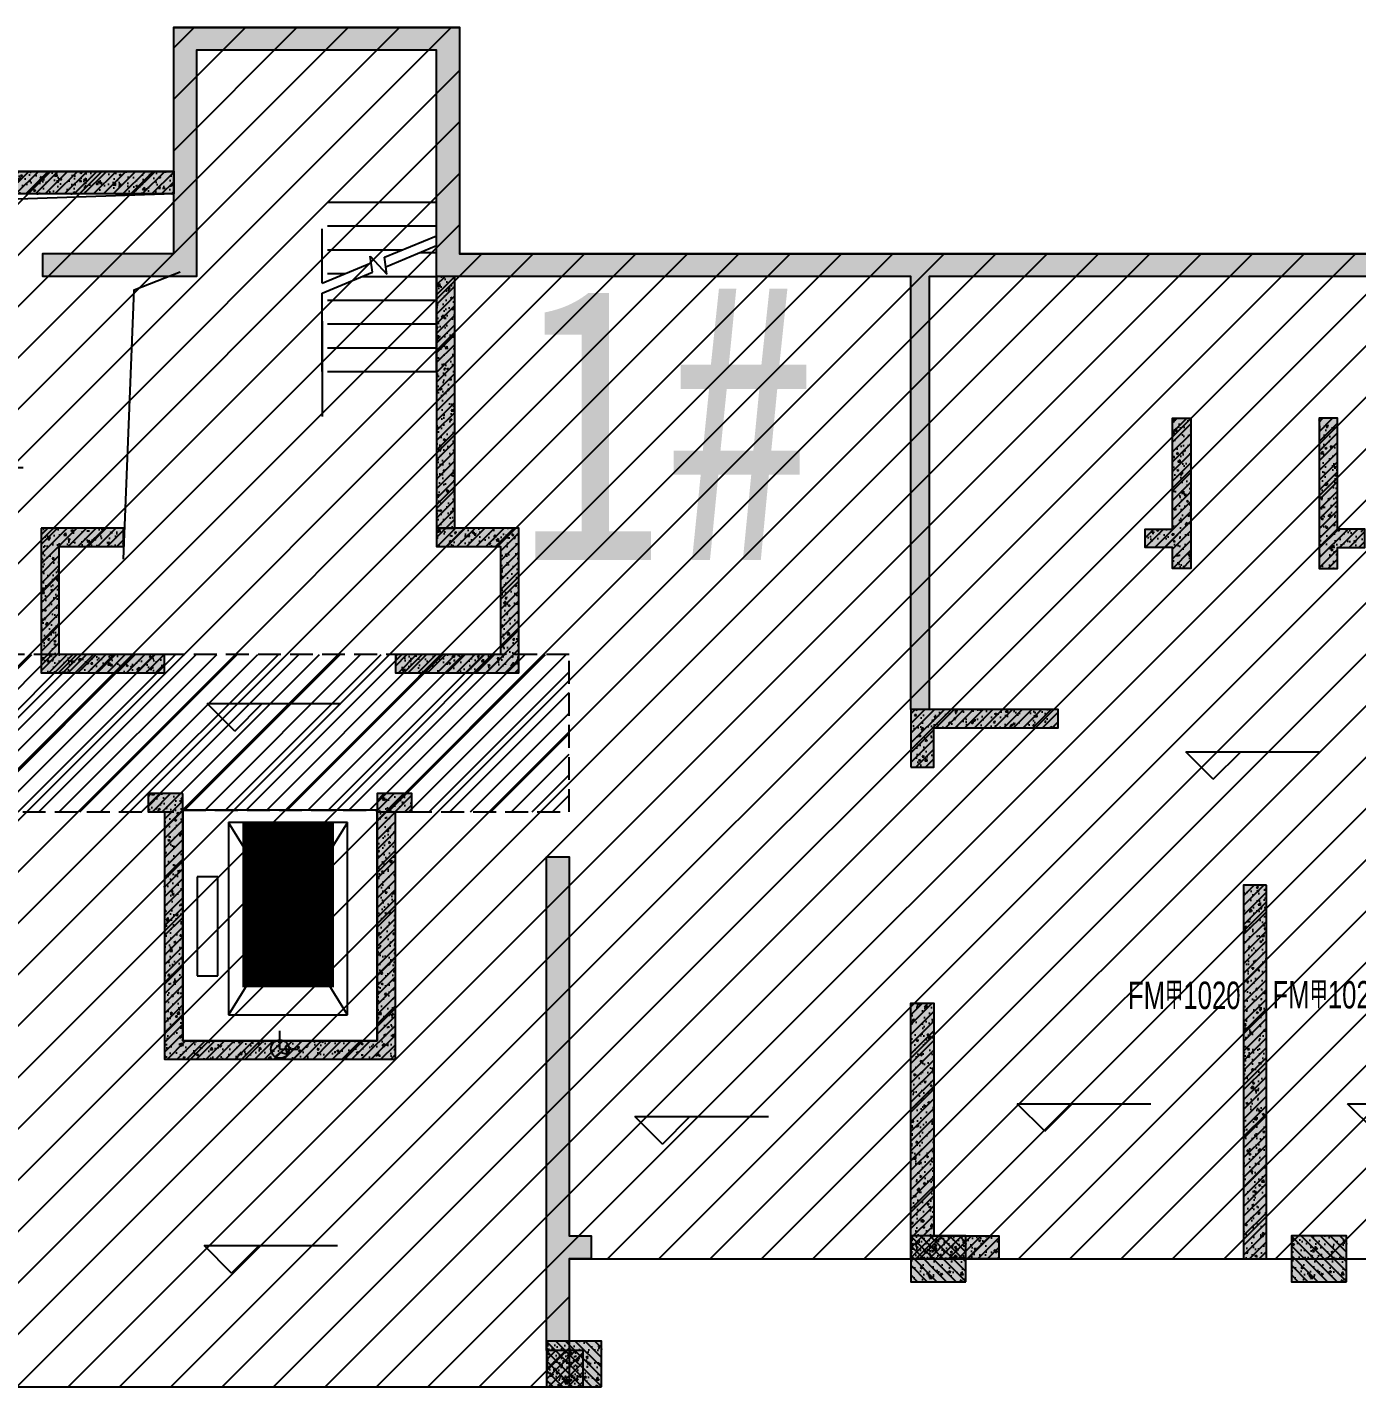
# Model space of a CAD drawing. Extents: x -1338203 to 1886333, y -783476 to 1038610.
# Drawn here: x 811747 to 826267, y 119897 to 134799 of the extents above; entities that cross this region are included whole.
import ezdxf
from ezdxf.enums import TextEntityAlignment as Align

# ---------------------------------------------------------------- set-up
doc = ezdxf.new("R2010")
doc.units = 0
doc.header["$LTSCALE"] = 1000
doc.header["$MEASUREMENT"] = 0
doc.linetypes.add('A-01-平面B1$0$DASH', pattern=[0.35, 0.25, -0.1])
for name, color, linetype, plot in [('A-001-主楼相对位置参照$0$AAD-A-MARK', 6, 'Continuous', False), ('A-01-平面B1$0$A01-125-交通核文字编号B2$0$AAD-A-MARK', 6, 'Continuous', False), ('A-01-平面B1$0$AAD-A-MARK', 6, 'Continuous', False), ('A-125-交通核B1(A01)$0$AAD-A-MARK', 6, 'Continuous', False), ('S-01-墙柱B1_1$0$AUDIT_D_210419165616-1', 6, 'Continuous', False)]:
    doc.layers.add(name, color=color, linetype=linetype, plot=plot)
for name, color, linetype in [('A-001-平面参照B1$0$0G-NOTE', 4, 'Continuous'), ('A-01-平面B1$0$0A-A-SYMB-DOOR', 135, 'Continuous'), ('A-01-平面B1$0$0A-A-SYMB-ELEV', 150, 'Continuous'), ('A-01-平面B1$0$0A-B-D&W', 135, 'Continuous'), ('A-01-平面B1$0$0A-ELEV-PATT', 8, 'Continuous'), ('A-01-平面B1$0$0A-O-HOLE', 52, 'Continuous'), ('A-01-平面B1$0$A01-125-交通核文字编号B2$0$0A-A-SYMB-ELEV', 150, 'Continuous'), ('A-125-交通核B1(A01)$0$0A-E-EVTR', 2, 'Continuous'), ('A-125-交通核B1(A01)$0$0A-E-STRS', 2, 'Continuous'), ('A-125-交通核B1(A01)$0$0A-O-HOLE', 52, 'Continuous'), ('p-a-core', 1, 'Continuous'), ('S-01-墙柱B1_1$0$0S-CC-LINE', 52, 'Continuous'), ('S-01-墙柱B1_1$0$0S-CW-HATCH', 251, 'Continuous'), ('S-01-墙柱B1_1$0$0S-CW-HATCH-UP', 251, 'Continuous'), ('S-01-墙柱B1_1$0$0S-CW-LINE', 72, 'Continuous'), ('S001地下一墙柱$0$S001地下一墙柱$0$0S-CC-LINE', 52, 'Continuous'), ('S001地下一墙柱$0$S001地下一墙柱$0$0S-CW-HATCH', 251, 'Continuous'), ('S001地下一墙柱$0$S001地下一墙柱$0$0S-CW-HATCH-UP', 251, 'Continuous')]:
    doc.layers.add(name, color=color, linetype=linetype)
doc.styles.add('A-001-平面参照B1$0$AAD-HT', font='simhei.ttf', dxfattribs={"width": 0.6})
doc.styles.add('A-01-平面B1$0$AAD-TXT', font='aad-txt.shx', dxfattribs={"width": 0.7, "bigfont": 'aad-hztxt.shx'})
pattern_1 = [(45, (0, 0), (-53.03300858899106, 53.03300858899107), []), (49.99999999999999, (0, 0), (215.178054780226, -18.82564049477853), [22.5, -247.5]), (355, (0, 0), (-41.6254000839, 225.6576401100035), [18, -198]), (100.4514, (17.9315039999783, -1.568802000023425), (173.5528145142065, 206.8318626182861), [19.122057, -210.3426336]), (46.18420000000002, (0, 60), (320.1723145876933, -49.65570429870542), [33.74999999999974, -371.2499999999979]), (96.6356, (26.68102349992841, 55.86200790002476), (280.398811664611, 292.2353612701325), [28.6830864, -315.5139]), (351.1842, (0, 60), (280.3985835400882, 292.2355802775974), [27, -297]), (21, (30, 45), (179.0721156355385, -120.7856671996016), [22.5, -247.5]), (326.0000000000001, (30, 45), (72.99459957647451, 217.5450135140559), [18, -198]), (71.4514, (44.92266990011558, 34.93451819999609), (252.066788574447, 96.75914901298572), [19.122057, -210.3426336]), (37.50000000000001, (0, 0), (3.647956595187201, 99.86815614939344), [0, -195.6, 0, -201, 0, -198.75]), (7.499999999999999, (0, 0), (78.92086123264458, 118.3235135647081), [0, -114.6, 0, -191.1, 0, -75.75]), (327.5, (-66.89999999990687, 0), (160.1467308517227, -6.766461520313927), [0, -75, 0, -234, 0, -310.5]), (317.5, (-96.89999999990687, 0), (174.9558508027159, 30.03149469969532), [0, -97.5, 0, -155.4, 0, -220.5])]
pattern_2 = [(45, (0, 0), (-53.03300858899106, 53.03300858899107), []), (49.99999999999999, (0, 0), (215.178054780226, -18.82564049477853), [22.5, -247.5]), (355, (0, 0), (-41.6254000839, 225.6576401100035), [18, -198]), (100.4514, (17.9315039999783, -1.568802000023425), (173.5528145142065, 206.8318626182861), [19.122057, -210.3426336]), (46.18420000000002, (0, 60), (320.1723145876933, -49.65570429870542), [33.74999999999981, -371.2499999999985]), (96.6356, (26.68102349992841, 55.86200790002476), (280.398811664611, 292.2353612701325), [28.6830864, -315.5139]), (351.1842, (0, 60), (280.3985835400882, 292.2355802775974), [27, -297]), (21, (30, 45), (179.0721156355385, -120.7856671996016), [22.5, -247.5]), (326.0000000000001, (30, 45), (72.99459957647451, 217.5450135140559), [18, -198]), (71.4514, (44.92266990011558, 34.93451819999609), (252.066788574447, 96.75914901298572), [19.122057, -210.3426336]), (37.50000000000001, (0, 0), (3.647956595187201, 99.86815614939344), [0, -195.6, 0, -201, 0, -198.75]), (7.499999999999999, (0, 0), (78.92086123264458, 118.3235135647081), [0, -114.6, 0, -191.1, 0, -75.75]), (327.5, (-66.89999999990687, 0), (160.1467308517227, -6.766461520313927), [0, -75, 0, -234, 0, -310.5]), (317.5, (-96.89999999990687, 0), (174.9558508027159, 30.03149469969532), [0, -97.5, 0, -155.4, 0, -220.5])]

# ---------------------------------------------------------------- blocks, each defined once
blk = doc.blocks.new('A-001-平面参照B1')
at = {"layer": 'A-001-平面参照B1$0$0G-NOTE', "style": 'A-001-平面参照B1$0$AAD-HT', "width": 0.8}
blk.add_text('1#', height=3000, rotation=3.335053305670289e-09, dxfattribs=at).set_placement((50718.7997856877, -176406.675615594), align=Align.MIDDLE_LEFT)
blk = doc.blocks.new('S-01-墙柱B1_1')
at = {"layer": 'S-01-墙柱B1_1$0$0S-CW-HATCH'}
h = blk.add_hatch(color=256, dxfattribs=at)
h.dxf.hatch_style = 1
h.paths.add_polyline_path([(-2589.999999961816, 8689.999999904074), (-1159.999999000225, 8690.000000568689), (-1160, 11160), (1960, 11160), (1960, 8690), (19339.99999900023, 8690), (19339.99999900023, 11160), (22460, 11160), (22460, 8690), (23890.00000045588, 8689.999989193631), (23889.9999995986, 8439.999989195727), (22209.99999900023, 8439.999989194795), (22209.99999900023, 10910), (19590, 10910), (19590, 8440), (14410, 8440.000001094886), (14410, 3710), (14210, 3710.000000042259), (14210.00000099977, 8440), (7090, 8440), (7090, 3710), (6890.000000999775, 3710), (6890.000000999775, 8440), (1710, 8440), (1709.999999000225, 10910), (-909.9999990002252, 10910), (-909.9999990002252, 8440), (-2589.999999961816, 8440.00000025821)])
h = blk.add_hatch(color=256, dxfattribs=at)
h.dxf.hatch_style = 1
h.paths.add_polyline_path([(-5289.937623421662, 8690.000000036554), (-5289.937623421662, 9590.000000036438), (-1160.000000000466, 9590.000000036438), (-1159.999999263324, 9340.000000061234), (-5039.937623421662, 9340.000000036554), (-5039.937623421662, 8690.000000036554)])
h = blk.add_hatch(color=256, dxfattribs=at)
h.dxf.hatch_style = 1
h.paths.add_polyline_path([(1910, 8440), (1710, 8440), (1710, 5690), (1910, 5690)])
h = blk.add_hatch(color=256, dxfattribs=at)
h.dxf.hatch_style = 1
h.paths.add_polyline_path([(9750, 5680), (9750, 6890), (9950, 6890), (9950, 5250), (9750, 5250), (9750, 5480), (9450, 5480), (9450, 5680)])
h = blk.add_hatch(color=256, dxfattribs=at)
h.dxf.hatch_style = 1
h.paths.add_polyline_path([(11550, 5680), (11550, 6890), (11350, 6890), (11350, 5250), (11550, 5250), (11550, 5480), (11850, 5480), (11850, 5680)])
h = blk.add_hatch(color=256, dxfattribs=at)
h.dxf.hatch_style = 1
h.paths.add_polyline_path([(-2610, 5690), (-2610, 4110), (-1450, 4110), (-1260, 4110), (-1260, 4310), (-2410, 4310), (-2410, 5490), (-1710, 5490), (-1710, 5690)])
h = blk.add_hatch(color=256, dxfattribs=at)
h.dxf.hatch_style = 1
h.paths.add_polyline_path([(2410, 4310), (1260, 4310), (1260, 4110), (1460, 4110), (2610, 4110), (2610, 5690), (1710, 5690), (1710, 5490), (2410, 5490)])
h = blk.add_hatch(color=256, dxfattribs=at)
h.dxf.hatch_style = 1
h.paths.add_polyline_path([(6890, 3080), (7140, 3080), (7140, 3510), (8500, 3510), (8500, 3710), (6890, 3710)])
h = blk.add_hatch(color=256, dxfattribs=at)
h.dxf.hatch_style = 1
h.paths.add_polyline_path([(-1060, 2790), (-1440, 2790), (-1440, 2590), (-1260, 2590), (-1260, -110), (1260, -110), (1260, 2590), (1440, 2590), (1440, 2790), (1060, 2790), (1060, 90), (-1060, 90)])
h = blk.add_hatch(color=256, dxfattribs=at)
h.dxf.hatch_style = 1
h.paths.add_polyline_path([(2910, 2100), (3160, 2100), (3160, -2040), (3400, -2039.999998999992), (3400, -2290), (3159.999999000225, -2290.000000239932), (3160, -3290), (2910, -3290)])
h = blk.add_hatch(color=256, dxfattribs=at)
h.dxf.hatch_style = 1
h.paths.add_polyline_path([(10775, 1789.999999999884), (10525, 1789.999999999884), (10525, -2290.000000000116), (10775, -2290.000000000116)])
h = blk.add_hatch(color=256, dxfattribs=at)
h.dxf.hatch_style = 1
h.paths.add_polyline_path([(7849.999999000225, -2290), (6890, -2290), (6890.000000999775, -2039.999998999992), (6890.000000999775, 500), (7140, 499.9999989999924), (7140, -2040), (7849.999999000225, -2039.999998999992)])
h = blk.add_hatch(color=256, dxfattribs=at)
h.dxf.hatch_style = 1
h.paths.add_polyline_path([(3310, -3290), (2910, -3290), (2910, -3690), (3310, -3690)])
at = {"layer": 'S-01-墙柱B1_1$0$0S-CW-HATCH-UP'}
h = blk.add_hatch(dxfattribs=at)
h.set_pattern_fill('钢筋混凝土', color=256, scale=30)
h.set_pattern_definition([(45, (0, 0), (-53.03300858899106, 53.03300858899107), []), (49.99999999999999, (0, 0), (215.178054780226, -18.82564049477853), [22.5, -247.5]), (355, (0, 0), (-41.6254000839, 225.6576401100035), [18, -198]), (100.4514, (17.9315039999783, -1.568802000023425), (173.5528145142065, 206.8318626182861), [19.122057, -210.3426336]), (46.18420000000002, (0, 60), (320.1723145876933, -49.65570429870542), [33.74999999999991, -371.2499999999993]), (96.6356, (26.68102349992841, 55.86200790002476), (280.398811664611, 292.2353612701325), [28.6830864, -315.5139]), (351.1842, (0, 60), (280.3985835400882, 292.2355802775974), [27, -297]), (21, (30, 45), (179.0721156355385, -120.7856671996016), [22.5, -247.5]), (326.0000000000001, (30, 45), (72.99459957647451, 217.5450135140559), [18, -198]), (71.4514, (44.92266990011558, 34.93451819999609), (252.066788574447, 96.75914901298572), [19.122057, -210.3426336]), (37.50000000000001, (0, 0), (3.647956595187201, 99.86815614939344), [0, -195.6, 0, -201, 0, -198.75]), (7.499999999999999, (0, 0), (78.92086123264458, 118.3235135647081), [0, -114.6, 0, -191.1, 0, -75.75]), (327.5, (-66.89999999990687, 0), (160.1467308517227, -6.766461520313927), [0, -75, 0, -234, 0, -310.5]), (317.5, (-96.89999999990687, 0), (174.9558508027159, 30.03149469969532), [0, -97.5, 0, -155.4, 0, -220.5])])
h.paths.add_polyline_path([(-2589.999999961816, 8689.999999904074), (-1159.999999000225, 8690.000000568689), (-1160, 11160), (1960, 11160), (1960, 8690), (19339.99999900023, 8690), (19339.99999900023, 11160), (22460, 11160), (22460, 8690), (23890.00000045588, 8689.999989193631), (23889.9999995986, 8439.999989195727), (22209.99999900023, 8439.999989194795), (22209.99999900023, 10910), (19590, 10910), (19590, 8440), (14410, 8440.000001094886), (14410, 3710), (14210, 3710.000000042259), (14210.00000099977, 8440), (7090, 8440), (7090, 3710), (6890.000000999775, 3710), (6890.000000999775, 8440), (1710, 8440), (1709.999999000225, 10910), (-909.9999990002252, 10910), (-909.9999990002252, 8440), (-2589.999999961816, 8440.00000025821)])
h = blk.add_hatch(dxfattribs=at)
h.set_pattern_fill('钢筋混凝土', color=256, scale=30)
h.set_pattern_definition([(45, (-2315945.200256535, 636368.8343499617), (-53.03300858899106, 53.03300858899107), []), (49.99999999999999, (-2315945.200256535, 636368.8343499617), (215.178054780226, -18.82564049477853), [22.5, -247.5]), (355, (-2315945.200256535, 636368.8343499617), (-41.6254000839, 225.6576401100035), [18, -198]), (100.4514, (-2315927.268752535, 636367.2655479617), (173.5528145142065, 206.8318626182861), [19.122057, -210.3426336]), (46.18420000000002, (-2315945.200256535, 636428.8343499617), (320.1723145876933, -49.65570429870542), [33.74999999999984, -371.2499999999987]), (96.6356, (-2315918.519233035, 636424.6963578619), (280.398811664611, 292.2353612701325), [28.6830864, -315.5139]), (351.1842, (-2315945.200256535, 636428.8343499617), (280.3985835400882, 292.2355802775974), [27, -297]), (21, (-2315915.200256535, 636413.8343499617), (179.0721156355385, -120.7856671996016), [22.5, -247.5]), (326.0000000000001, (-2315915.200256535, 636413.8343499617), (72.99459957647451, 217.5450135140559), [18, -198]), (71.4514, (-2315900.277586635, 636403.7688681618), (252.066788574447, 96.75914901298572), [19.122057, -210.3426336]), (37.50000000000001, (-2315945.200256535, 636368.8343499617), (3.647956595187201, 99.86815614939344), [0, -195.6, 0, -201, 0, -198.75]), (7.499999999999999, (-2315945.200256535, 636368.8343499617), (78.92086123264458, 118.3235135647081), [0, -114.6, 0, -191.1, 0, -75.75]), (327.5, (-2316012.100256535, 636368.8343499617), (160.1467308517227, -6.766461520313927), [0, -75, 0, -234, 0, -310.5]), (317.5, (-2316042.100256535, 636368.8343499617), (174.9558508027159, 30.03149469969532), [0, -97.5, 0, -155.4, 0, -220.5])])
h.paths.add_polyline_path([(-5289.937623421662, 8690.000000036554), (-5289.937623421662, 9590.000000036438), (-1160.000000000466, 9590.000000036438), (-1159.999999263324, 9340.000000061234), (-5039.937623421662, 9340.000000036554), (-5039.937623421662, 8690.000000036554)])
h = blk.add_hatch(dxfattribs=at)
h.set_pattern_fill('钢筋混凝土', color=256, scale=30)
h.set_pattern_definition(pattern_1)
h.paths.add_polyline_path([(1910, 8440), (1710, 8440), (1710, 5690), (1910, 5690)])
h = blk.add_hatch(dxfattribs=at)
h.set_pattern_fill('钢筋混凝土', color=256, scale=30)
h.set_pattern_definition(pattern_1)
h.paths.add_polyline_path([(9750, 5680), (9750, 6890), (9950, 6890), (9950, 5250), (9750, 5250), (9750, 5480), (9450, 5480), (9450, 5680)])
h = blk.add_hatch(dxfattribs=at)
h.set_pattern_fill('钢筋混凝土', color=256, scale=30)
h.set_pattern_definition(pattern_1)
h.paths.add_polyline_path([(11550, 5680), (11550, 6890), (11350, 6890), (11350, 5250), (11550, 5250), (11550, 5480), (11850, 5480), (11850, 5680)])
h = blk.add_hatch(dxfattribs=at)
h.set_pattern_fill('钢筋混凝土', color=256, scale=30)
h.set_pattern_definition(pattern_1)
h.paths.add_polyline_path([(-2610, 5690), (-2610, 4110), (-1450, 4110), (-1260, 4110), (-1260, 4310), (-2410, 4310), (-2410, 5490), (-1710, 5490), (-1710, 5690)])
h = blk.add_hatch(dxfattribs=at)
h.set_pattern_fill('钢筋混凝土', color=256, scale=30)
h.set_pattern_definition(pattern_1)
h.paths.add_polyline_path([(2410, 4310), (1260, 4310), (1260, 4110), (1460, 4110), (2610, 4110), (2610, 5690), (1710, 5690), (1710, 5490), (2410, 5490)])
h = blk.add_hatch(dxfattribs=at)
h.set_pattern_fill('钢筋混凝土', color=256, scale=30)
h.set_pattern_definition(pattern_1)
h.paths.add_polyline_path([(6890, 3080), (7140, 3080), (7140, 3510), (8500, 3510), (8500, 3710), (6890, 3710)])
h = blk.add_hatch(dxfattribs=at)
h.set_pattern_fill('钢筋混凝土', color=256, scale=30)
h.set_pattern_definition(pattern_1)
h.paths.add_polyline_path([(-1060, 2790), (-1440, 2790), (-1440, 2590), (-1260, 2590), (-1260, -110), (1260, -110), (1260, 2590), (1440, 2590), (1440, 2790), (1060, 2790), (1060, 90), (-1060, 90)])
h = blk.add_hatch(dxfattribs=at)
h.set_pattern_fill('钢筋混凝土', color=256, scale=30)
h.set_pattern_definition(pattern_2)
h.paths.add_polyline_path([(2910, 2100), (3160, 2100), (3160, -2040), (3400, -2039.999998999992), (3400, -2290), (3159.999999000225, -2290.000000239932), (3160, -3290), (2910, -3290)])
h = blk.add_hatch(dxfattribs=at)
h.set_pattern_fill('钢筋混凝土', color=256, scale=30)
h.set_pattern_definition(pattern_1)
h.paths.add_polyline_path([(10775, 1789.999999999884), (10525, 1789.999999999884), (10525, -2290.000000000116), (10775, -2290.000000000116)])
h = blk.add_hatch(dxfattribs=at)
h.set_pattern_fill('钢筋混凝土', color=256, scale=30)
h.set_pattern_definition(pattern_2)
h.paths.add_polyline_path([(7849.999999000225, -2290), (6890, -2290), (6890.000000999775, -2039.999998999992), (6890.000000999775, 500), (7140, 499.9999989999924), (7140, -2040), (7849.999999000225, -2039.999998999992)])
h = blk.add_hatch(dxfattribs=at)
h.set_pattern_fill('STARS', color=256, scale=115, angle=45)
h.set_pattern_definition([(45, (0, 0), (-111.7962160783531, 111.7962160783531), [91.28125, -91.28125]), (105, (0, 0), (-152.7164712100046, -40.92025513165151), [91.28125, -91.28125]), (165, (-23.62531260401011, 88.1709034742089), (-40.92025513165157, -152.7164712100046), [91.28125, -91.28125])])
edge = h.paths.add_edge_path()
edge.add_arc((0, 0), 100, 0, 360)
h = blk.add_hatch(dxfattribs=at)
h.set_pattern_fill('钢筋混凝土', color=256, scale=30)
h.set_pattern_definition(pattern_1)
h.paths.add_polyline_path([(3310, -3290), (2910, -3290), (2910, -3690), (3310, -3690)])
at = {"layer": 'S-01-墙柱B1_1$0$0S-CC-LINE'}
blk.add_lwpolyline([(3310, -3290), (2910, -3290), (2910, -3690), (3310, -3690)], close=True, dxfattribs=at)
at = {"layer": 'S-01-墙柱B1_1$0$0S-CW-LINE'}
blk.add_line((-1160, 8440), (-1160, 8439.999999999884), dxfattribs=at)
blk.add_lwpolyline([(14210.00000099977, 8440), (7090, 8440), (7090, 3710), (6890.000000999775, 3710), (6890.000000999775, 8440), (1710, 8440), (1709.999999000225, 10910), (-909.9999990002252, 10910), (-909.9999990002252, 8440), (-2589.999999961816, 8440.00000025821), (-2589.999999961816, 8689.999999904074), (-1159.999999000225, 8690.000000568689), (-1160, 11160), (1960, 11160), (1960, 8690), (19339.99999900023, 8690)], dxfattribs=at)
for points in [[(-5289.937623421662, 8690.000000036554), (-5289.937623421662, 9590.000000036438), (-1160.000000000466, 9590.000000036438), (-1159.999999263324, 9340.000000061234), (-5039.937623421662, 9340.000000036554), (-5039.937623421662, 8690.000000036554)], [(1910, 8440), (1710, 8440), (1710, 5690), (1910, 5690)], [(9750, 5680), (9750, 6890), (9950, 6890), (9950, 5250), (9750, 5250), (9750, 5480), (9450, 5480), (9450, 5680)], [(11550, 5680), (11550, 6890), (11350, 6890), (11350, 5250), (11550, 5250), (11550, 5480), (11850, 5480), (11850, 5680)], [(-2610, 5690), (-2610, 4110), (-1450, 4110), (-1450, 4110), (-1260, 4110), (-1260, 4310), (-2410, 4310), (-2410, 5490), (-1710, 5490), (-1710, 5690)], [(2410, 4310), (1260, 4310), (1260, 4110), (1460, 4110), (1460, 4110), (2610, 4110), (2610, 5690), (1710, 5690), (1710, 5490), (2410, 5490)], [(6890, 3080), (7140, 3080), (7140, 3510), (8500, 3510), (8500, 3710), (6890, 3710)], [(-1060, 2790), (-1440, 2790), (-1440, 2590), (-1260, 2590), (-1260, -110), (1260, -110), (1260, 2590), (1440, 2590), (1440, 2790), (1060, 2790), (1060, 90), (-1060, 90)], [(10775, 1789.999999999884), (10525, 1789.999999999884), (10525, -2290.000000000116), (10775, -2290.000000000116)]]:
    blk.add_lwpolyline(points, close=True, dxfattribs=at)
at = {"layer": 'S-01-墙柱B1_1$0$0S-CW-LINE', "flags": 128}
for points in [[(2910, 2100), (3160, 2100), (3160, -2040), (3400, -2039.999998999992), (3400, -2290), (3159.999999000225, -2290.000000239932), (3160, -3290), (2910, -3290)], [(7849.999999000225, -2290), (6890, -2290), (6890.000000999775, -2039.999998999992), (6890.000000999775, 500), (7140, 499.9999989999924), (7140, -2040), (7849.999999000225, -2039.999998999992)]]:
    blk.add_lwpolyline(points, close=True, dxfattribs=at)
at = {"layer": 'S-01-墙柱B1_1$0$AUDIT_D_210419165616-1'}
for q in [(0, 200), (200, 0)]:
    blk.add_line((0, 0), q, dxfattribs=at)
blk.add_circle((0, 0), 100, dxfattribs=at)
blk = doc.blocks.new('S001地下一墙柱')
at = {"layer": 'S001地下一墙柱$0$S001地下一墙柱$0$0S-CW-HATCH'}
h = blk.add_hatch(color=256, dxfattribs=at)
h.dxf.hatch_style = 1
h.paths.add_polyline_path([(55631.23304742202, -185789.9999644376), (55631.23304742202, -185289.9999644376), (55031.23304742202, -185289.9999644376), (55031.23304742202, -185789.9999644376)])
h = blk.add_hatch(color=256, dxfattribs=at)
h.dxf.hatch_style = 1
h.paths.add_polyline_path([(59790.08350445144, -185789.9332676543), (59790.08350445144, -185289.9332676543), (59190.08350445144, -185289.9332676543), (59190.08350445144, -185789.9332676543)])
h = blk.add_hatch(color=256, dxfattribs=at)
h.dxf.hatch_style = 1
h.paths.add_polyline_path([(51651.23304742202, -186939.9999644376), (51651.23304742202, -186439.9999644376), (51051.23304742202, -186439.9999644376), (51051.23304742202, -186939.9999644376)])
at = {"layer": 'S001地下一墙柱$0$S001地下一墙柱$0$0S-CW-HATCH-UP'}
h = blk.add_hatch(dxfattribs=at)
h.set_pattern_fill('钢筋混凝土', color=256, scale=30, angle=-90.00000000000001)
h.set_pattern_definition([(315, (64582.96000809595, -218100.73256695), (53.03300858899107, 53.03300858899105), []), (320, (64582.96000809595, -218100.73256695), (-18.82564049477857, -215.178054780226), [22.5, -247.5]), (265, (64582.96000809595, -218100.73256695), (225.6576401100035, 41.62540008389996), [18, -198]), (10.45139999999999, (64581.39120609686, -218118.66407095), (206.831862618286, -173.5528145142065), [19.122057, -210.3426336]), (316.1842, (64642.96000809595, -218100.73256695), (-49.65570429870548, -320.1723145876933), [33.74999999999982, -371.2499999999986]), (6.635599999999986, (64638.82201599702, -218127.41359045), (292.2353612701324, -280.3988116646111), [28.68308639999811, -315.5138999999697]), (261.1841999999999, (64642.96000809595, -218100.73256695), (292.2355802775973, -280.3985835400882), [26.99999999999811, -296.9999999999698]), (291, (64627.96000809595, -218130.73256695), (-120.7856671996017, -179.0721156355385), [22.5, -247.5]), (236, (64627.96000809595, -218130.73256695), (217.5450135140559, -72.99459957647456), [18, -198]), (341.4514, (64617.89452629723, -218145.6552368497), (96.75914901298567, -252.066788574447), [19.122057, -210.3426336]), (307.5, (64582.96000809595, -218100.73256695), (99.86815614939344, -3.647956595187219), [0, -195.5999999999953, 0, -200.9999999999953, 0, -198.7499999999953]), (277.5, (64582.96000809595, -218100.73256695), (118.3235135647081, -78.92086123264461), [0, -114.6, 0, -191.1, 0, -75.74999999999999]), (237.5, (64582.96000809595, -218033.8325669497), (-6.766461520313956, -160.1467308517227), [0, -75, 0, -234, 0, -310.5]), (227.5, (64582.96000809595, -218003.8325669497), (30.03149469969529, -174.9558508027159), [0, -97.5, 0, -155.4, 0, -220.5])])
h.paths.add_polyline_path([(55631.23304742202, -185789.9999644376), (55631.23304742202, -185289.9999644376), (55031.23304742202, -185289.9999644376), (55031.23304742202, -185789.9999644376)])
h = blk.add_hatch(dxfattribs=at)
h.set_pattern_fill('钢筋混凝土', color=256, scale=30, angle=-90.00000000000001)
h.set_pattern_definition([(315, (68741.81046512537, -218100.6658701668), (53.03300858899107, 53.03300858899105), []), (320, (68741.81046512537, -218100.6658701668), (-18.82564049477857, -215.178054780226), [22.5, -247.5]), (265, (68741.81046512537, -218100.6658701668), (225.6576401100035, 41.62540008389996), [18, -198]), (10.45139999999999, (68740.24166312627, -218118.5973741668), (206.831862618286, -173.5528145142065), [19.122057, -210.3426336]), (316.1842, (68801.81046512537, -218100.6658701668), (-49.65570429870548, -320.1723145876933), [33.74999999999982, -371.2499999999986]), (6.635599999999986, (68797.67247302644, -218127.346893667), (292.2353612701324, -280.3988116646111), [28.6830863999981, -315.5138999999696]), (261.1841999999999, (68801.81046512537, -218100.6658701668), (292.2355802775973, -280.3985835400882), [26.99999999999811, -296.9999999999697]), (291, (68786.81046512537, -218130.6658701668), (-120.7856671996017, -179.0721156355385), [22.5, -247.5]), (236, (68786.81046512537, -218130.6658701668), (217.5450135140559, -72.99459957647456), [18, -198]), (341.4514, (68776.74498332478, -218145.5885400667), (96.75914901298567, -252.066788574447), [19.122057, -210.3426336]), (307.5, (68741.81046512537, -218100.6658701668), (99.86815614939344, -3.647956595187219), [0, -195.5999999999953, 0, -200.9999999999953, 0, -198.7499999999953]), (277.5, (68741.81046512537, -218100.6658701668), (118.3235135647081, -78.92086123264461), [0, -114.6, 0, -191.1, 0, -75.74999999999999]), (237.5, (68741.81046512537, -218033.7658701667), (-6.766461520313956, -160.1467308517227), [0, -75, 0, -234, 0, -310.5]), (227.5, (68741.81046512537, -218003.7658701667), (30.03149469969529, -174.9558508027159), [0, -97.5, 0, -155.4, 0, -220.5])])
h.paths.add_polyline_path([(59790.08350445144, -185789.9332676543), (59790.08350445144, -185289.9332676543), (59190.08350445144, -185289.9332676543), (59190.08350445144, -185789.9332676543)])
h = blk.add_hatch(dxfattribs=at)
h.set_pattern_fill('钢筋混凝土', color=256, scale=30, angle=-90.00000000000001)
h.set_pattern_definition([(315, (60602.96000809595, -219250.73256695), (53.03300858899107, 53.03300858899105), []), (320, (60602.96000809595, -219250.73256695), (-18.82564049477857, -215.178054780226), [22.5, -247.5]), (265, (60602.96000809595, -219250.73256695), (225.6576401100035, 41.62540008389996), [18, -198]), (10.45139999999999, (60601.39120609686, -219268.66407095), (206.831862618286, -173.5528145142065), [19.122057, -210.3426336]), (316.1842, (60662.96000809595, -219250.73256695), (-49.65570429870548, -320.1723145876933), [33.74999999999982, -371.2499999999986]), (6.635599999999986, (60658.82201599702, -219277.41359045), (292.2353612701324, -280.3988116646111), [28.68308639999811, -315.5138999999698]), (261.1841999999999, (60662.96000809595, -219250.73256695), (292.2355802775973, -280.3985835400882), [26.99999999999812, -296.9999999999699]), (291, (60647.96000809595, -219280.73256695), (-120.7856671996017, -179.0721156355385), [22.5, -247.5]), (236, (60647.96000809595, -219280.73256695), (217.5450135140559, -72.99459957647456), [18, -198]), (341.4514, (60637.89452629723, -219295.6552368497), (96.75914901298567, -252.066788574447), [19.122057, -210.3426336]), (307.5, (60602.96000809595, -219250.73256695), (99.86815614939344, -3.647956595187219), [0, -195.5999999999953, 0, -200.9999999999953, 0, -198.7499999999953]), (277.5, (60602.96000809595, -219250.73256695), (118.3235135647081, -78.92086123264461), [0, -114.6, 0, -191.1, 0, -75.74999999999999]), (237.5, (60602.96000809595, -219183.8325669497), (-6.766461520313956, -160.1467308517227), [0, -75, 0, -234, 0, -310.5]), (227.5, (60602.96000809595, -219153.8325669497), (30.03149469969529, -174.9558508027159), [0, -97.5, 0, -155.4, 0, -220.5])])
h.paths.add_polyline_path([(51651.23304742202, -186939.9999644376), (51651.23304742202, -186439.9999644376), (51051.23304742202, -186439.9999644376), (51051.23304742202, -186939.9999644376)])
at = {"layer": 'S001地下一墙柱$0$S001地下一墙柱$0$0S-CC-LINE'}
for points in [[(55631.23304742202, -185789.9999644376), (55631.23304742202, -185289.9999644376), (55031.23304742202, -185289.9999644376), (55031.23304742202, -185789.9999644376)], [(59790.08350445144, -185789.9332676543), (59790.08350445144, -185289.9332676543), (59190.08350445144, -185289.9332676543), (59190.08350445144, -185789.9332676543)], [(51651.23304742202, -186939.9999644376), (51651.23304742202, -186439.9999644376), (51051.23304742202, -186439.9999644376), (51051.23304742202, -186939.9999644376)]]:
    blk.add_lwpolyline(points, close=True, dxfattribs=at)
at = {"ltscale": 0.002}
blk.add_blockref('S-01-墙柱B1_1', (48141.23304742202, -183249.9999644376), dxfattribs=at)
blk = doc.blocks.new('A-125-交通核B1(A01)$0$xx')
at = {"layer": 'A-125-交通核B1(A01)$0$0A-E-EVTR'}
for p, q in [((1798.285380422996, 2384.999999999971), (498.2853804229962, 2384.999999999971)), ((498.2853804229962, 2384.999999999971), (498.2853804229962, 285.0000000000146)), ((1798.285380422996, 285.0000000000146), (498.2853804229962, 2384.999999999971)), ((1798.285380422996, 2384.999999999971), (498.2853804229962, 285.0000000000146)), ((1798.285380422996, 285.0000000000146), (1798.285380422996, 2384.999999999971)), ((380.830784950449, 1791.391621498824), (155.8307849504491, 1791.391621498824)), ((155.8307849504491, 1791.391621498824), (155.8307849504489, 711.3916214987657)), ((380.830784950449, 711.3916214987657), (380.830784950449, 1791.391621498824)), ((155.8307849504489, 711.3916214987657), (380.830784950449, 711.3916214987657)), ((498.2853804229962, 285.0000000000146), (1798.285380422996, 285.0000000000146))]:
    blk.add_line(p, q, dxfattribs=at)
blk = doc.blocks.new('A-125-交通核B1(A01)$0$zsdg')
at = {"layer": 'A-125-交通核B1(A01)$0$0A-E-STRS'}
for p, q in [((460.0000000000003, 8364.153854895103), (460.0000000000003, 8960)), ((1710, 8884.153854895101), (1710, 8960)), ((1142.686199736155, 8648.151313985343), (1710, 8884.153854895105)), ((1008.888221377457, 8484.183645197916), (985.3286923303295, 8661.05289906103)), ((985.3286923303295, 8661.05289906103), (1167.345906552719, 8463.022658127942)), ((1167.345906552719, 8463.022658127942), (1142.686199736155, 8648.151313985343)), ((1156.355661296708, 8545.530100204325), (1710, 8775.846145104895)), ((1527.677535805541, 8700), (1710, 8700)), ((1710, 7400), (1710, 8775.846145104893)), ((460.0000000000003, 8364.153854895103), (995.2187598169041, 8586.804858978936)), ((460.0000000000003, 8255.846145104895), (1008.888221377457, 8484.183645197916)), ((902.6775358055424, 8439.999999999998), (1710, 8440)), ((460.0000000000002, 7400), (460.0000000000002, 8255.846145104893)), ((520.0000000000001, 8180), (1710, 8180)), ((460.0000000000002, 7949.999999999883), (460.0000000000003, 6909.999999999883)), ((520.0000000000001, 7920), (1710, 7920)), ((520.0000000000001, 7660), (1710, 7660)), ((520.0000000000001, 7400), (1710, 7400))]:
    blk.add_line(p, q, dxfattribs=at)
at = {"layer": 'A-125-交通核B1(A01)$0$0A-E-STRS', "flags": 128}
for points in [[(520.0000000000002, 9249.999999999884), (1710, 9249.999999999884)], [(520.0000000000002, 8989.999999999885), (1710, 8989.999999999885)], [(520.0000000000002, 8729.999999999887), (1339.437848809577, 8729.999999999887)], [(520.0000000000002, 8469.999999999889), (714.437848809581, 8469.999999999889)]]:
    blk.add_lwpolyline(points, dxfattribs=at)
blk = doc.blocks.new('A-125-交通核B1(A01)')
at = {"layer": 'A-125-交通核B1(A01)$0$0A-O-HOLE', "flags": 128}
blk.add_lwpolyline([(-1710, 5350), (-1593.142190692946, 8294.126962363254), (-1090, 8489.999999949592)], dxfattribs=at)
at = {"layer": 'A-125-交通核B1(A01)$0$AAD-A-MARK'}
for q in [(0, 200), (200, 0)]:
    blk.add_line((0, 0), q, dxfattribs=at)
blk.add_circle((0, 0), 100, dxfattribs=at)
for name, p in [('A-125-交通核B1(A01)$0$zsdg', (0, 0)), ('A-125-交通核B1(A01)$0$xx', (-1060, 90))]:
    blk.add_blockref(name, p)
blk = doc.blocks.new('A-01-平面B1$0$A$C922985e2')
at = {"layer": 'A-01-平面B1$0$A01-125-交通核文字编号B2$0$0A-A-SYMB-ELEV'}
for p, q in [((-494.5125119400909, 3473.730001667514), (-794.5125119400909, 3773.730001667514)), ((-794.5125119400909, 3773.730001667514), (664.0464705591439, 3773.730001667514)), ((-494.5125119400909, 3473.730001667514), (-194.5125119400909, 3773.730001667514)), ((22094.51251194009, 3773.730001667514), (20635.95352944086, 3773.730001667514)), ((21794.51251194009, 3473.730001667514), (21494.51251194009, 3773.730001667514)), ((21794.51251194009, 3473.730001667514), (22094.51251194009, 3773.730001667514))]:
    blk.add_line(p, q, dxfattribs=at)
at = {"layer": 'A-01-平面B1$0$A01-125-交通核文字编号B2$0$AAD-A-MARK'}
for p, q in [((0, 0), (0, 200)), ((21300, 0), (21300, 200)), ((0, 0), (200, 0)), ((21300, 0), (21100, 0))]:
    blk.add_line(p, q, dxfattribs=at)
for centre in [(0, 0), (21300, 0)]:
    blk.add_circle(centre, 100, dxfattribs=at)
blk = doc.blocks.new('A-01-平面B1')
at = {"layer": 'A-01-平面B1$0$0A-ELEV-PATT', "linetype": 'A-01-平面B1$0$DASH'}
h = blk.add_hatch(dxfattribs=at)
h.set_pattern_fill('ANSI31', color=256, scale=100)
h.set_pattern_definition([(45, (0, 0), (-112.2532015133644, 112.2532015133644), [])])
h.paths.add_polyline_path([(-3160, 2590.000000000004), (-1060, 2590.000000000004), (-1060, 2610), (1060, 2610), (1060, 2590.250561899215), (3160, 2590.000000000004), (3160, 4310), (-3160, 4310)])
at = {"layer": 'A-01-平面B1$0$0A-A-SYMB-ELEV'}
for p, q in [((-9099.094502449967, 9424.26179282798), (-9399.094502449967, 9724.26179282798)), ((-9399.094502449967, 9724.26179282798), (-7940.535519950732, 9724.26179282798)), ((-9099.094502449967, 9424.26179282798), (-8799.094502449967, 9724.26179282798)), ((-3962.2152687544, 6053.506057924475), (-4262.2152687544, 6353.506057924475)), ((-4262.2152687544, 6353.506057924475), (-2803.656286255165, 6353.506057924475)), ((-3962.2152687544, 6053.506057924475), (-3662.2152687544, 6353.506057924475)), ((25372.06780049647, 6051.77982738876), (23913.50881799724, 6051.77982738876)), ((25072.06780049647, 5751.77982738876), (24772.06780049647, 6051.77982738876)), ((25072.06780049647, 5751.77982738876), (25372.06780049647, 6051.77982738876)), ((10193.09751918633, 2947.543995095533), (9893.097519186325, 3247.543995095533)), ((9893.097519186325, 3247.543995095533), (11351.65650168556, 3247.543995095533)), ((10193.09751918633, 2947.543995095533), (10493.09751918633, 3247.543995095533)), ((-6488.655186143704, 1662.659034593496), (-6788.655186143704, 1962.659034593496)), ((-6788.655186143704, 1962.659034593496), (-5330.096203644469, 1962.659034593496)), ((-6488.655186143704, 1662.659034593496), (-6188.655186143704, 1962.659034593496)), ((29001.6294628093, 1962.659034593496), (27543.07048031007, 1962.659034593496)), ((28701.6294628093, 1662.659034593496), (28401.6294628093, 1962.659034593496)), ((28701.6294628093, 1662.659034593496), (29001.6294628093, 1962.659034593496)), ((-4540.068830957171, -1019.007103896118), (-4840.068830957171, -719.0071038961178)), ((-4840.068830957171, -719.0071038961178), (-3381.509848457936, -719.0071038961178)), ((-4540.068830957171, -1019.007103896118), (-4240.068830957171, -719.0071038961178)), ((4176.621492884587, -1036.770475975471), (3876.621492884587, -736.7704759754706)), ((3876.621492884587, -736.7704759754706), (5335.180475383822, -736.7704759754706)), ((4176.621492884587, -1036.770475975471), (4476.621492884587, -736.7704759754706)), ((8353.501098627225, -897.9374980950961), (8053.501098627225, -597.9374980950961)), ((8053.501098627225, -597.9374980950961), (9512.06008112646, -597.9374980950961)), ((8353.501098627225, -897.9374980950961), (8653.501098627225, -597.9374980950961)), ((11961.53847099561, -897.9374980950961), (11661.53847099561, -597.9374980950961)), ((11661.53847099561, -597.9374980950961), (13120.09745349485, -597.9374980950961)), ((11961.53847099561, -897.9374980950961), (12261.53847099561, -597.9374980950961)), ((17309.0006225449, -736.7704759754706), (15850.44164004567, -736.7704759754706)), ((17009.0006225449, -1036.770475975471), (16709.0006225449, -736.7704759754706)), ((17009.0006225449, -1036.770475975471), (17309.0006225449, -736.7704759754706)), ((29709.54803916765, -1036.770475975471), (29409.54803916765, -736.7704759754706)), ((29409.54803916765, -736.7704759754706), (30868.10702166689, -736.7704759754706)), ((29709.54803916765, -1036.770475975471), (30009.54803916765, -736.7704759754706)), ((-529.011372496374, -2446.017798259389), (-829.011372496374, -2146.017798259389)), ((-829.011372496374, -2146.017798259389), (629.5476100028609, -2146.017798259389)), ((-529.011372496374, -2446.017798259389), (-229.011372496374, -2146.017798259389)), ((22129.01137249637, -2146.017798259389), (20670.45238999714, -2146.017798259389)), ((21829.01137249637, -2446.017798259389), (21529.01137249637, -2146.017798259389)), ((21829.01137249637, -2446.017798259389), (22129.01137249637, -2146.017798259389)), ((-529.0113724961411, -4603.557005337554), (-829.0113724961411, -4303.557005337554)), ((-829.0113724961411, -4303.557005337554), (629.5476100030937, -4303.557005337554)), ((-529.0113724961411, -4603.557005337554), (-229.0113724961411, -4303.557005337554)), ((22129.01137249637, -4381.500612759381), (20670.45238999714, -4381.500612759381)), ((21829.01137249637, -4681.500612759381), (21529.01137249637, -4381.500612759381)), ((21829.01137249637, -4681.500612759381), (22129.01137249637, -4381.500612759381))]:
    blk.add_line(p, q, dxfattribs=at)
at = {"layer": 'A-01-平面B1$0$0A-B-D&W', "linetype": 'A-01-平面B1$0$DASH'}
for points in [[(18390, 2100), (18140, 2100), (18140, 4110), (18390, 4110)], [(24460, 2100), (24210, 2100), (24210, 4110), (24460, 4110)]]:
    blk.add_lwpolyline(points, close=True, dxfattribs=at)
at = {"layer": 'A-01-平面B1$0$0A-ELEV-PATT', "linetype": 'A-01-平面B1$0$DASH'}
blk.add_lwpolyline([(-3160, 2590.000000000004), (-1060, 2590.000000000004), (-1060, 2610), (1060, 2610), (1060, 2590.250561899215), (3160, 2590.000000000004), (3160, 4310), (-3160, 4310)], close=True, dxfattribs=at)
at = {"layer": 'A-01-平面B1$0$0A-O-HOLE', "flags": 128}
blk.add_lwpolyline([(-1160, 9340), (-4778.34316455666, 9219.03935990471), (-5039.937623421196, 8690)], dxfattribs=at)
at = {"layer": 'A-01-平面B1$0$AAD-A-MARK'}
for p, q in [((0, 0), (0, 200)), ((21300, 0), (21300, 200)), ((0, 0), (200, 0)), ((21300, 0), (21100, 0))]:
    blk.add_line(p, q, dxfattribs=at)
for centre in [(0, 0), (21300, 0)]:
    blk.add_circle(centre, 100, dxfattribs=at)
for name in ['A-125-交通核B1(A01)', 'A-01-平面B1$0$A$C922985e2']:
    blk.add_blockref(name, (0, 0))
at = {"xscale": -1}
blk.add_blockref('A-125-交通核B1(A01)', (21299.99999999738, 0), dxfattribs=at)
at = {"layer": 'A-01-平面B1$0$0A-A-SYMB-DOOR', "style": 'A-01-平面B1$0$AAD-TXT', "width": 0.7}
for p in [(9261.940191153437, 587.2110706093954), (10839.80922737299, 593.8352407275233)]:
    blk.add_text('FM甲1020', height=300, dxfattribs=at).set_placement(p, align=Align.MIDDLE_LEFT)
blk = doc.blocks.new('A-001-主楼相对位置参照')
at = {"layer": 'A-001-主楼相对位置参照$0$AAD-A-MARK'}
blk.add_lwpolyline([(47081.23301893484, -183159.9998517036), (49201.23301893485, -183159.9998521805), (49201.23301899446, -180639.99985075), (47081.23301899445, -180639.9998502731)], close=True, dxfattribs=at)

msp = doc.modelspace()

# ---------------------------------------------------------------- hatches: boundary and pattern name
at = {"ltscale": 0.002}
h = msp.add_hatch(dxfattribs=at)
h.set_pattern_fill('ANSI31', color=8, scale=250)
h.set_pattern_definition([(45, (321361.527830655, 273451.6760658242), (-280.633003783411, 280.633003783411), [])])
h.paths.add_polyline_path([(832646.5996781567, 119945.5513852631), (832646.5996781567, 121345.5513844109), (817666.597588111, 121345.5506813667), (817666.597588111, 119945.5513882496), (811346.5996791564, 119945.5515499821), (811346.5996791564, 121345.5513844109), (807496.5997234343, 121345.5513844109), (807496.5997234343, 127235.5513844109), (804556.5997284742, 127235.5513844109), (804556.5997284746, 132075.5512727662), (794426.5989851367, 132075.5512727662), (794426.5989851367, 134575.5512729352), (807666.599731473, 134575.5515364074), (807666.5997795246, 132325.5513844108), (809216.6621037831, 132325.5513844109), (809216.5997226706, 133225.551394879), (813346.5996791564, 133225.5513844107), (813346.5996791564, 134795.5514220234), (816466.5997277165, 134795.5513844109), (816466.5996791564, 132325.5514220234), (833846.5996781567, 132325.5514220234), (833846.5996781567, 134795.5513844109), (836966.5996791564, 134795.5514220234), (836966.5997096996, 133225.5513844107), (841096.4991259028, 133225.5513844107), (841096.4991259028, 132325.5514220234), (842896.5997277165, 132325.5514220234), (842896.5997277165, 130525.5514210234), (845756.5996791564, 130525.5514210234), (845756.5997277165, 127325.5514220234), (846556.5996791564, 127325.5514220234), (846556.5997277165, 124775.5514220234), (847456.5997277165, 124775.5513844109), (847456.5996791564, 121345.5514220234), (838966.5996791564, 121345.5514220234), (838966.5996791564, 120345.5513844109), (839116.5997277165, 120345.5513844111), (839116.5997277235, 119945.5514211714)])

# ---------------------------------------------------------------- linework, layer by layer
at = {"color": 3, "flags": 128}
msp.add_lwpolyline([(832646.5996781567, 121345.5513844109), (817666.597588111, 121345.5506813667), (817666.597588111, 119945.5513882496), (811346.5996791564, 119945.5515499821), (811346.5996791564, 121345.5513844109), (807496.5997234343, 121345.5513844109), (807496.5997234343, 127235.5513844109), (804556.5997284742, 127235.5513844109), (804556.5997284746, 132075.5512727662), (794426.5989851367, 132075.5512727662), (794426.5989851367, 134575.5512729352), (807666.599731473, 134575.5515364074), (807666.5997795246, 132325.5513844108), (809216.6621037831, 132325.5513844109), (809216.5997226706, 133225.551394879), (813346.5996791564, 133225.5513844107), (813346.5996791564, 134795.5514220234), (816466.5997277165, 134795.5513844109), (816466.5996791564, 132325.5514220234), (833846.5996781567, 132325.5514220234)], dxfattribs=at)
at = {"layer": 'p-a-core', "ltscale": 0.002, "const_width": 1000}
msp.add_lwpolyline([(814594.8851119421, 126114.0735149416), (814594.8851119421, 124314.0735149416)], dxfattribs=at)

# ---------------------------------------------------------------- block references
at = {"ltscale": 0.002}
for name, p in [('S001地下一墙柱', (766365.3666062295, 306889.0737770413)), ('A-001-主楼相对位置参照', (766365.3667148903, 306889.0733656916)), ('A-01-平面B1', (814506.5997315191, 123639.0735149417))]:
    msp.add_blockref(name, p, dxfattribs=at)
msp.add_blockref('A-001-平面参照B1', (766365.3667168998, 306889.0733565017))

doc.saveas('drawing.dxf')
